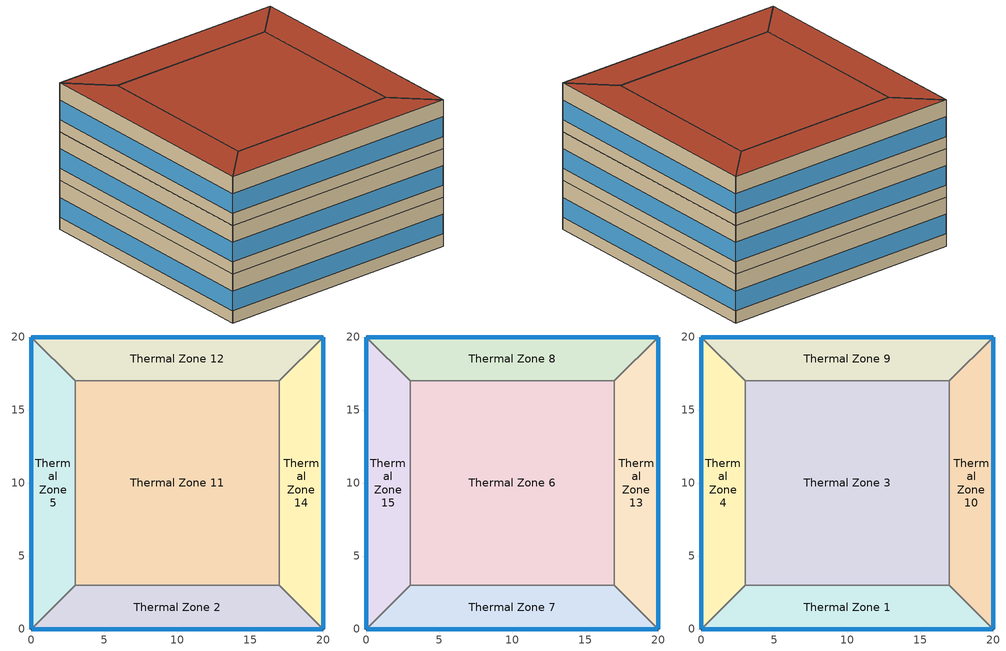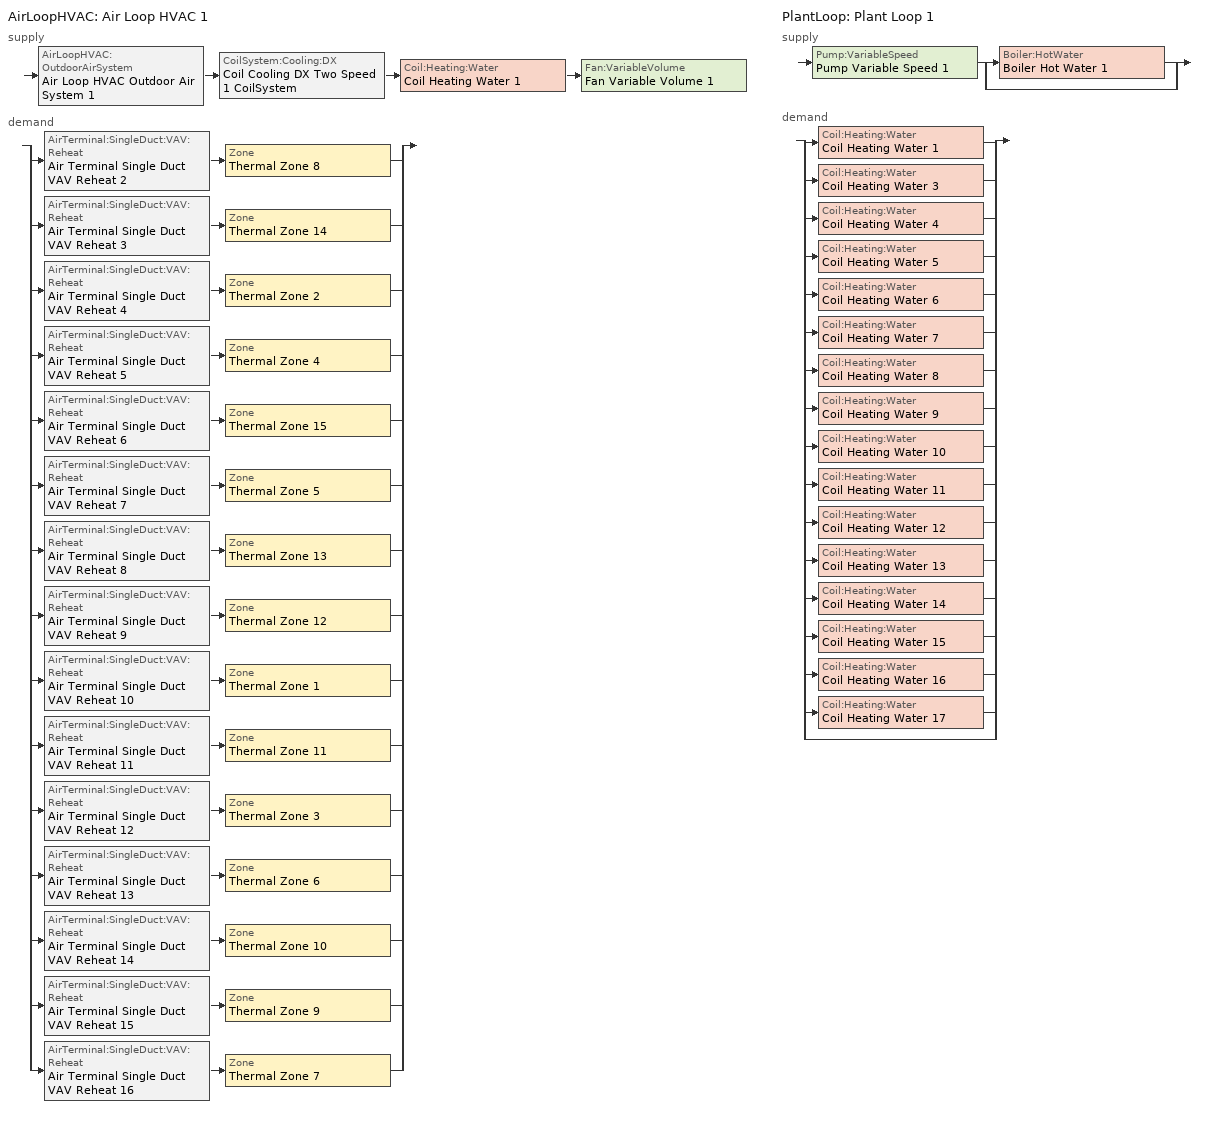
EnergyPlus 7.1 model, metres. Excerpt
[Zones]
Thermal Zone 14
 floor ground (000_ExtSlabCarpet_4in_ClimateZone 1-8): 20,20 20,0 17,3 17,17 z0
 wall outside (ASHRAE_189.1-2009_ExtWall_SteelFrame_ClimateZone 4-8): 20,0 20,20 z0:4
 wall to Thermal Zone 2 (000_Interior Wall): 17,3 20,0 z0:4
 wall to Thermal Zone 12 (000_Interior Wall): 20,20 17,17 z0:4
 wall to Thermal Zone 11 (000_Interior Wall): 17,17 17,3 z0:4
 window (ASHRAE_189.1-2009_ExtWindow_ClimateZone 4-5): 20,0.03 20,19.97 z1:2.6
Thermal Zone 5
 floor ground (000_ExtSlabCarpet_4in_ClimateZone 1-8): 0,0 0,20 3,17 3,3 z0
 wall outside (ASHRAE_189.1-2009_ExtWall_SteelFrame_ClimateZone 4-8): 0,20 0,0 z0:4
 wall to Thermal Zone 11 (000_Interior Wall): 3,3 3,17 z0:4
 wall to Thermal Zone 2 (000_Interior Wall): 0,0 3,3 z0:4
 wall to Thermal Zone 12 (000_Interior Wall): 3,17 0,20 z0:4
 window (ASHRAE_189.1-2009_ExtWindow_ClimateZone 4-5): 0,19.97 0,0.03 z1:2.6
Thermal Zone 12
 floor ground (000_ExtSlabCarpet_4in_ClimateZone 1-8): 0,20 20,20 17,17 3,17 z0
 wall outside (ASHRAE_189.1-2009_ExtWall_SteelFrame_ClimateZone 4-8): 20,20 0,20 z0:4
 wall to Thermal Zone 11 (000_Interior Wall): 3,17 17,17 z0:4
 window (ASHRAE_189.1-2009_ExtWindow_ClimateZone 4-5): 19.97,20 0.03,20 z1:2.6
Thermal Zone 11
 floor ground (000_ExtSlabCarpet_4in_ClimateZone 1-8): 3,3 3,17 17,17 17,3 z0
 wall to Thermal Zone 2 (000_Interior Wall): 3,3 17,3 z0:4
Thermal Zone 2
 floor ground (000_ExtSlabCarpet_4in_ClimateZone 1-8): 20,0 0,0 3,3 17,3 z0
 wall outside (ASHRAE_189.1-2009_ExtWall_SteelFrame_ClimateZone 4-8): 0,0 20,0 z0:4
 window (ASHRAE_189.1-2009_ExtWindow_ClimateZone 4-5): 0.03,0 19.97,0 z1:2.6
Thermal Zone 13
 floor to Thermal Zone 14 (000_Interior Floor): 20,20 20,0 17,3 17,17 z4
 wall outside (ASHRAE_189.1-2009_ExtWall_SteelFrame_ClimateZone 4-8): 20,0 20,20 z4:8
 wall to Thermal Zone 6 (000_Interior Wall): 17,17 17,3 z4:8
 wall to Thermal Zone 7 (000_Interior Wall): 17,3 20,0 z4:8
 wall to Thermal Zone 8 (000_Interior Wall): 20,20 17,17 z4:8
 window (ASHRAE_189.1-2009_ExtWindow_ClimateZone 4-5): 20,0.03 20,19.97 z5:6.6
Thermal Zone 8
 floor to Thermal Zone 12 (000_Interior Floor): 0,20 20,20 17,17 3,17 z4
 wall outside (ASHRAE_189.1-2009_ExtWall_SteelFrame_ClimateZone 4-8): 20,20 0,20 z4:8
 wall to Thermal Zone 6 (000_Interior Wall): 3,17 17,17 z4:8
 wall to Thermal Zone 15 (000_Interior Wall): 0,20 3,17 z4:8
 window (ASHRAE_189.1-2009_ExtWindow_ClimateZone 4-5): 19.97,20 0.03,20 z5:6.6
Thermal Zone 7
 floor to Thermal Zone 2 (000_Interior Floor): 20,0 0,0 3,3 17,3 z4
 wall outside (ASHRAE_189.1-2009_ExtWall_SteelFrame_ClimateZone 4-8): 0,0 20,0 z4:8
 wall to Thermal Zone 6 (000_Interior Wall): 17,3 3,3 z4:8
 wall to Thermal Zone 15 (000_Interior Wall): 3,3 0,0 z4:8
 window (ASHRAE_189.1-2009_ExtWindow_ClimateZone 4-5): 0.03,0 19.97,0 z5:6.6
Thermal Zone 6
 floor to Thermal Zone 11 (000_Interior Floor): 3,3 3,17 17,17 17,3 z4
 wall to Thermal Zone 15 (000_Interior Wall): 3,17 3,3 z4:8
Thermal Zone 15
 floor to Thermal Zone 5 (000_Interior Floor): 0,0 0,20 3,17 3,3 z4
 wall outside (ASHRAE_189.1-2009_ExtWall_SteelFrame_ClimateZone 4-8): 0,20 0,0 z4:8
 window (ASHRAE_189.1-2009_ExtWindow_ClimateZone 4-5): 0,19.97 0,0.03 z5:6.6
Thermal Zone 4
 floor to Thermal Zone 15 (000_Interior Floor): 0,0 0,20 3,17 3,3 z8
 wall outside (ASHRAE_189.1-2009_ExtWall_SteelFrame_ClimateZone 4-8): 0,20 0,0 z8:12
 wall to Thermal Zone 1 (000_Interior Wall): 0,0 3,3 z8:12
 wall to Thermal Zone 9 (000_Interior Wall): 3,17 0,20 z8:12
 wall to Thermal Zone 3 (000_Interior Wall): 3,3 3,17 z8:12
 window (ASHRAE_189.1-2009_ExtWindow_ClimateZone 4-5): 0,19.97 0,0.03 z9:10.6
 roof outside (ASHRAE_189.1-2009_ExtRoof_IEAD_ClimateZone 2-5): 3,3 3,17 0,20 0,0 z12
Thermal Zone 1
 floor to Thermal Zone 7 (000_Interior Floor): 20,0 0,0 3,3 17,3 z8
 wall outside (ASHRAE_189.1-2009_ExtWall_SteelFrame_ClimateZone 4-8): 0,0 20,0 z8:12
 wall to Thermal Zone 10 (000_Interior Wall): 20,0 17,3 z8:12
 wall to Thermal Zone 3 (000_Interior Wall): 17,3 3,3 z8:12
 window (ASHRAE_189.1-2009_ExtWindow_ClimateZone 4-5): 0.03,0 19.97,0 z9:10.6
 roof outside (ASHRAE_189.1-2009_ExtRoof_IEAD_ClimateZone 2-5): 17,3 3,3 0,0 20,0 z12
Thermal Zone 9
 floor to Thermal Zone 8 (000_Interior Floor): 0,20 20,20 17,17 3,17 z8
 wall outside (ASHRAE_189.1-2009_ExtWall_SteelFrame_ClimateZone 4-8): 20,20 0,20 z8:12
 wall to Thermal Zone 3 (000_Interior Wall): 3,17 17,17 z8:12
 wall to Thermal Zone 10 (000_Interior Wall): 17,17 20,20 z8:12
 window (ASHRAE_189.1-2009_ExtWindow_ClimateZone 4-5): 19.97,20 0.03,20 z9:10.6
 roof outside (ASHRAE_189.1-2009_ExtRoof_IEAD_ClimateZone 2-5): 3,17 17,17 20,20 0,20 z12
Thermal Zone 10
 floor to Thermal Zone 13 (000_Interior Floor): 20,20 20,0 17,3 17,17 z8
 wall outside (ASHRAE_189.1-2009_ExtWall_SteelFrame_ClimateZone 4-8): 20,0 20,20 z8:12
 wall to Thermal Zone 3 (000_Interior Wall): 17,17 17,3 z8:12
 window (ASHRAE_189.1-2009_ExtWindow_ClimateZone 4-5): 20,0.03 20,19.97 z9:10.6
 roof outside (ASHRAE_189.1-2009_ExtRoof_IEAD_ClimateZone 2-5): 17,17 17,3 20,0 20,20 z12
Thermal Zone 3
 floor to Thermal Zone 6 (000_Interior Floor): 3,3 3,17 17,17 17,3 z8
 roof outside (ASHRAE_189.1-2009_ExtRoof_IEAD_ClimateZone 2-5): 17,3 17,17 3,17 3,3 z12
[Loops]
AirLoopHVAC 'Air Loop HVAC 1'
 supply: AirLoopHVAC:OutdoorAirSystem 'Air Loop HVAC Outdoor Air System 1' > CoilSystem:Cooling:DX 'Coil Cooling DX Two Speed 1 CoilSystem' > Coil:Heating:Water 'Coil Heating Water 1' > Fan:VariableVolume 'Fan Variable Volume 1'
 demand: split
  | AirTerminal:SingleDuct:VAV:Reheat 'Air Terminal Single Duct VAV Reheat 2' > Zone 'Thermal Zone 8'
  | AirTerminal:SingleDuct:VAV:Reheat 'Air Terminal Single Duct VAV Reheat 3' > Zone 'Thermal Zone 14'
  | AirTerminal:SingleDuct:VAV:Reheat 'Air Terminal Single Duct VAV Reheat 4' > Zone 'Thermal Zone 2'
  | AirTerminal:SingleDuct:VAV:Reheat 'Air Terminal Single Duct VAV Reheat 5' > Zone 'Thermal Zone 4'
  | AirTerminal:SingleDuct:VAV:Reheat 'Air Terminal Single Duct VAV Reheat 6' > Zone 'Thermal Zone 15'
  | AirTerminal:SingleDuct:VAV:Reheat 'Air Terminal Single Duct VAV Reheat 7' > Zone 'Thermal Zone 5'
  | AirTerminal:SingleDuct:VAV:Reheat 'Air Terminal Single Duct VAV Reheat 8' > Zone 'Thermal Zone 13'
  | AirTerminal:SingleDuct:VAV:Reheat 'Air Terminal Single Duct VAV Reheat 9' > Zone 'Thermal Zone 12'
  | AirTerminal:SingleDuct:VAV:Reheat 'Air Terminal Single Duct VAV Reheat 10' > Zone 'Thermal Zone 1'
  | AirTerminal:SingleDuct:VAV:Reheat 'Air Terminal Single Duct VAV Reheat 11' > Zone 'Thermal Zone 11'
  | AirTerminal:SingleDuct:VAV:Reheat 'Air Terminal Single Duct VAV Reheat 12' > Zone 'Thermal Zone 3'
  | AirTerminal:SingleDuct:VAV:Reheat 'Air Terminal Single Duct VAV Reheat 13' > Zone 'Thermal Zone 6'
  | AirTerminal:SingleDuct:VAV:Reheat 'Air Terminal Single Duct VAV Reheat 14' > Zone 'Thermal Zone 10'
  | AirTerminal:SingleDuct:VAV:Reheat 'Air Terminal Single Duct VAV Reheat 15' > Zone 'Thermal Zone 9'
  | AirTerminal:SingleDuct:VAV:Reheat 'Air Terminal Single Duct VAV Reheat 16' > Zone 'Thermal Zone 7'
PlantLoop 'Plant Loop 1'
 supply: Pump:VariableSpeed 'Pump Variable Speed 1' > split
  | Boiler:HotWater 'Boiler Hot Water 1'
  | bypass
 demand: split
  | Coil:Heating:Water 'Coil Heating Water 1'
  | Coil:Heating:Water 'Coil Heating Water 3'
  | Coil:Heating:Water 'Coil Heating Water 4'
  | Coil:Heating:Water 'Coil Heating Water 5'
  | Coil:Heating:Water 'Coil Heating Water 6'
  | Coil:Heating:Water 'Coil Heating Water 7'
  | Coil:Heating:Water 'Coil Heating Water 8'
  | Coil:Heating:Water 'Coil Heating Water 9'
  | Coil:Heating:Water 'Coil Heating Water 10'
  | Coil:Heating:Water 'Coil Heating Water 11'
  | Coil:Heating:Water 'Coil Heating Water 12'
  | Coil:Heating:Water 'Coil Heating Water 13'
  | Coil:Heating:Water 'Coil Heating Water 14'
  | Coil:Heating:Water 'Coil Heating Water 15'
  | Coil:Heating:Water 'Coil Heating Water 16'
  | Coil:Heating:Water 'Coil Heating Water 17'
  | bypass
[Site:Location]
Chicago Ohare Intl Ap_IL_USA Design_Conditions: 41.98, -87.92, -6, 201
[SizingPeriod:DesignDay]
Chicago Ohare Intl Ap Ann Clg 1% Condns DP=>MDB: 7, 21, SummerDesignDay, 27.7, 10.5, DefaultMultipliers, , Dewpoint, 22.9, , , , , 98934, 5.2, 230, No, No, No, ASHRAETau, , , 0.455, 2.05
Chicago Ohare Intl Ap Ann Hum_n 99.6% Condns DP=>MCDB: 1, 21, WinterDesignDay, -19.2, 0, DefaultMultipliers, , Dewpoint, -25.7, , , , , 98934, 4.9, 270, No, No, No, ASHRAEClearSky, , , , , 0
Chicago Ohare Intl Ap Ann Clg 1% Condns Enth=>MDB: 7, 21, SummerDesignDay, 29.6, 10.5, DefaultMultipliers, , Enthalpy, , , , 75100, , 98934, 5.2, 230, No, No, No, ASHRAETau, , , 0.455, 2.05
Chicago Ohare Intl Ap Ann Htg Wind 99% Condns WS=>MCDB: 1, 21, WinterDesignDay, -3.2, 0, DefaultMultipliers, , Wetbulb, -3.2, , , , , 98934, 11.4, 270, No, No, No, ASHRAEClearSky, , , , , 0
Chicago Ohare Intl Ap Ann Clg 2% Condns DP=>MDB: 7, 21, SummerDesignDay, 26.5, 10.5, DefaultMultipliers, , Dewpoint, 21.9, , , , , 98934, 5.2, 230, No, No, No, ASHRAETau, , , 0.455, 2.05
Chicago Ohare Intl Ap Ann Clg 2% Condns DB=>MWB: 7, 21, SummerDesignDay, 30.1, 10.5, DefaultMultipliers, , Wetbulb, 22.1, , , , , 98934, 5.2, 230, No, No, No, ASHRAETau, , , 0.455, 2.05
Chicago Ohare Intl Ap Ann Clg .4% Condns WB=>MDB: 7, 21, SummerDesignDay, 31.2, 10.5, DefaultMultipliers, , Wetbulb, 25.5, , , , , 98934, 5.2, 230, No, No, No, ASHRAETau, , , 0.455, 2.05
Chicago Ohare Intl Ap Ann Htg 99.6% Condns DB: 1, 21, WinterDesignDay, -20, 0, DefaultMultipliers, , Wetbulb, -20, , , , , 98934, 4.9, 270, No, No, No, ASHRAEClearSky, , , , , 0
Chicago Ohare Intl Ap Ann Clg 1% Condns DB=>MWB: 7, 21, SummerDesignDay, 31.6, 10.5, DefaultMultipliers, , Wetbulb, 23, , , , , 98934, 5.2, 230, No, No, No, ASHRAETau, , , 0.455, 2.05
Chicago Ohare Intl Ap Ann Clg 2% Condns Enth=>MDB: 7, 21, SummerDesignDay, 28.2, 10.5, DefaultMultipliers, , Enthalpy, , , , 70900, , 98934, 5.2, 230, No, No, No, ASHRAETau, , , 0.455, 2.05
Chicago Ohare Intl Ap Ann Htg Wind 99.6% Condns WS=>MCDB: 1, 21, WinterDesignDay, -3.5, 0, DefaultMultipliers, , Wetbulb, -3.5, , , , , 98934, 12.4, 270, No, No, No, ASHRAEClearSky, , , , , 0
Chicago Ohare Intl Ap Ann Clg .4% Condns DP=>MDB: 7, 21, SummerDesignDay, 28.9, 10.5, DefaultMultipliers, , Dewpoint, 23.8, , , , , 98934, 5.2, 230, No, No, No, ASHRAETau, , , 0.455, 2.05
Chicago Ohare Intl Ap Ann Hum_n 99% Condns DP=>MCDB: 1, 21, WinterDesignDay, -15.7, 0, DefaultMultipliers, , Dewpoint, -22.1, , , , , 98934, 4.9, 270, No, No, No, ASHRAEClearSky, , , , , 0
Chicago Ohare Intl Ap Ann Clg .4% Condns DB=>MWB: 7, 21, SummerDesignDay, 33.3, 10.5, DefaultMultipliers, , Wetbulb, 23.7, , , , , 98934, 5.2, 230, No, No, No, ASHRAETau, , , 0.455, 2.05
Chicago Ohare Intl Ap Ann Clg 1% Condns WB=>MDB: 7, 21, SummerDesignDay, 29.6, 10.5, DefaultMultipliers, , Wetbulb, 24.5, , , , , 98934, 5.2, 230, No, No, No, ASHRAETau, , , 0.455, 2.05
Chicago Ohare Intl Ap Ann Htg 99% Condns DB: 1, 21, WinterDesignDay, -16.6, 0, DefaultMultipliers, , Wetbulb, -16.6, , , , , 98934, 4.9, 270, No, No, No, ASHRAEClearSky, , , , , 0
Chicago Ohare Intl Ap Ann Clg 2% Condns WB=>MDB: 7, 21, SummerDesignDay, 28.1, 10.5, DefaultMultipliers, , Wetbulb, 23.5, , , , , 98934, 5.2, 230, No, No, No, ASHRAETau, , , 0.455, 2.05
Chicago Ohare Intl Ap Ann Clg .4% Condns Enth=>MDB: 7, 21, SummerDesignDay, 31.4, 10.5, DefaultMultipliers, , Enthalpy, , , , 79200, , 98934, 5.2, 230, No, No, No, ASHRAETau, , , 0.455, 2.05
[Building]
Building 1
[Material]
Wall Insulation [39]: MediumRough, 0.1184, 0.045, 265, 836.8, 0.9, 0.7, 0.7
Roof Membrane: VeryRough, 0.0095, 0.16, 1121.29, 1460, 0.9, 0.7, 0.7
000_F16 Acoustic tile: MediumSmooth, 0.0191, 0.06, 368, 590, 0.9, 0.7, 0.7
Metal Decking: MediumSmooth, 0.0015, 45.006, 7680, 418.4, 0.9, 0.7, 0.3
000_M11 100mm lightweight concrete: MediumRough, 0.1016, 0.53, 1280, 840, 0.9, 0.7, 0.7
MAT-CC05 4 HW CONCRETE: Rough, 0.1016, 1.311, 2240, 836.8, 0.9, 0.7, 0.7
1/2IN Gypsum: Smooth, 0.0127, 0.16, 784.9, 830, 0.9, 0.92, 0.92
Roof Insulation [21]: MediumRough, 0.2105, 0.049, 265, 836.8, 0.9, 0.7, 0.7
000_G01a 19mm gypsum board: MediumSmooth, 0.019, 0.16, 800, 1090, 0.9, 0.7, 0.7
[Material:AirGap]
000_F04 Wall air space resistance: 0.15
000_F05 Ceiling air space resistance: 0.18
[Material:NoMass]
MAT-SHEATH: Rough, 0.3626, 0.9, 0.7, 0.7
CP02 CARPET PAD: VeryRough, 0.2165, 0.9, 0.7, 0.8
[WindowMaterial:Glazing]
Theoretical Glass [207]: SpectralAverage, , 0.003, 0.3311, 0.6189, 0.6189, 0.44, 0.51, 0.51, 0, 0.9, 0.9, 0.0133, 1, No
[Construction]
ASHRAE_189.1-2009_ExtRoof_IEAD_ClimateZone 2-5: Roof Membrane, Roof Insulation [21], Metal Decking
ASHRAE_189.1-2009_ExtWindow_ClimateZone 4-5: Theoretical Glass [207]
000_Interior Wall: 000_G01a 19mm gypsum board, 000_F04 Wall air space resistance, 000_G01a 19mm gypsum board
000_ExtSlabCarpet_4in_ClimateZone 1-8: MAT-CC05 4 HW CONCRETE, CP02 CARPET PAD
ASHRAE_189.1-2009_ExtWall_SteelFrame_ClimateZone 4-8: MAT-SHEATH, Wall Insulation [39], 1/2IN Gypsum
000_Interior Floor: 000_F16 Acoustic tile, 000_F05 Ceiling air space resistance, 000_M11 100mm lightweight concrete
[AirLoopHVAC]
Air Loop HVAC 1: Air Loop HVAC 1 Controllers, AvailabilityManagerAssignmentList {3510d52a-2e19-47d8-ae5a-35bb73cffcd1}, AutoSize, BranchList {79e5da1f-6ad0-4093-b4ac-e9188141f7e6}, , Node 16, Node 19, Node 18, Node 17
[Sizing:System]
Air Loop HVAC 1: Sensible, Autosize, 0.3, 7, 0.008, 12.8, 0.008, 12.8, 16.7, NonCoincident, Yes, Yes, 0.0085, 0.008, DesignDay, 0, DesignDay, 0, ZoneSum
[Controller:WaterCoil]
Controller Water Coil 1: Temperature, Normal, Flow, Node 25, Node 31, Autosize, Autosize, 1e-07
[AvailabilityManager:Scheduled]
AvailabilityManager:Scheduled {fc430948-d740-4dba-a0e5-1ee0f8162662}: Schedule:Compact {a55b9707-4032-4289-bbd7-22971f423277}
AvailabilityManager:Scheduled {da45e925-27d1-4c27-b3d6-1de20fb3db73}: Schedule:Compact {cea4a9f5-ade3-4235-ac44-1ec34e2ed42c}
[AirLoopHVAC:OutdoorAirSystem]
Air Loop HVAC Outdoor Air System 1: AirLoopHVAC:ControllerList {6587adc1-0dc6-4f8f-beef-c0dbc5453dea}, AirLoopHVAC:OutdoorAirSystem:EquipmentList {297f68b9-b720-4c67-8515-2fec72ab73ce}, AvailabilityManagerAssignmentList {06f70933-763a-464c-ba99-0285696c732f}
[Controller:OutdoorAir]
Controller Outdoor Air 1: Node 22, Node 16, Node 23, Node 21, Autosize, Autosize, FixedDryBulb, ModulateFlow, 30, 64000, , , -100, NoLockout, FixedMinimum, , , , , , No, , , Yes, BypassWhenOAFlowGreaterThanMinimum
[OutdoorAir:Mixer]
OutdoorAir:Mixer {430316c7-7181-4b8c-8281-16fe1988f110}: Node 23, Node 21, Node 22, Node 16
[SetpointManager:MixedAir]
Setpoint Manager Mixed Air 3: Temperature, Node 17, Node 25, Node 17, Node 23
Setpoint Manager Mixed Air 2: Temperature, Node 17, Node 25, Node 17, Node 24
Setpoint Manager Mixed Air 1: Temperature, Node 17, Node 25, Node 17, Node 25
[CoilSystem:Cooling:DX]
Coil Cooling DX Two Speed 1 CoilSystem: Always_On, Node 23, Node 24, Node 24, Coil:Cooling:DX:TwoSpeed, Coil Cooling DX Two Speed 1
[Coil:Cooling:DX:TwoSpeed]
Coil Cooling DX Two Speed 1: Always_On, Autosize, Autosize, 5.5, Autosize, Node 23, Node 24, Curve Biquadratic 1, Curve Quadratic 1, Curve Biquadratic 2, Curve Quadratic 2, Curve Quadratic 3, Autosize, 0.69, 6.6, Autosize, Curve Biquadratic 3, Curve Biquadratic 4, , AirCooled, 0, , , 0, , , , , 10, 2
[Coil:Heating:Water]
Coil Heating Water 1: Always_On, Autosize, Autosize, Node 31, Node 37, Node 24, Node 25, UFactorTimesAreaAndDesignWaterFlowRate, Autosize, 82.2, 16.6, 71.1, 32.2, 0.5
Coil Heating Water 3: Always_On, Autosize, Autosize, Node 40, Node 41, Air Terminal Single Duct VAV Reheat 2 Damper Outlet, Node 20, UFactorTimesAreaAndDesignWaterFlowRate, Autosize, 82.2, 16.6, 71.1, 32.2, 0.5
Coil Heating Water 4: Always_On, Autosize, Autosize, Node 45, Node 46, Air Terminal Single Duct VAV Reheat 3 Damper Outlet, Node 42, UFactorTimesAreaAndDesignWaterFlowRate, Autosize, 82.2, 16.6, 71.1, 32.2, 0.5
Coil Heating Water 5: Always_On, Autosize, Autosize, Node 50, Node 51, Air Terminal Single Duct VAV Reheat 4 Damper Outlet, Node 47, UFactorTimesAreaAndDesignWaterFlowRate, Autosize, 82.2, 16.6, 71.1, 32.2, 0.5
Coil Heating Water 6: Always_On, Autosize, Autosize, Node 55, Node 56, Air Terminal Single Duct VAV Reheat 5 Damper Outlet, Node 52, UFactorTimesAreaAndDesignWaterFlowRate, Autosize, 82.2, 16.6, 71.1, 32.2, 0.5
Coil Heating Water 7: Always_On, Autosize, Autosize, Node 60, Node 61, Air Terminal Single Duct VAV Reheat 6 Damper Outlet, Node 57, UFactorTimesAreaAndDesignWaterFlowRate, Autosize, 82.2, 16.6, 71.1, 32.2, 0.5
Coil Heating Water 8: Always_On, Autosize, Autosize, Node 65, Node 66, Air Terminal Single Duct VAV Reheat 7 Damper Outlet, Node 62, UFactorTimesAreaAndDesignWaterFlowRate, Autosize, 82.2, 16.6, 71.1, 32.2, 0.5
Coil Heating Water 9: Always_On, Autosize, Autosize, Node 70, Node 71, Air Terminal Single Duct VAV Reheat 8 Damper Outlet, Node 67, UFactorTimesAreaAndDesignWaterFlowRate, Autosize, 82.2, 16.6, 71.1, 32.2, 0.5
Coil Heating Water 10: Always_On, Autosize, Autosize, Node 75, Node 76, Air Terminal Single Duct VAV Reheat 9 Damper Outlet, Node 72, UFactorTimesAreaAndDesignWaterFlowRate, Autosize, 82.2, 16.6, 71.1, 32.2, 0.5
Coil Heating Water 11: Always_On, Autosize, Autosize, Node 80, Node 81, Air Terminal Single Duct VAV Reheat 10 Damper Outlet, Node 77, UFactorTimesAreaAndDesignWaterFlowRate, Autosize, 82.2, 16.6, 71.1, 32.2, 0.5
Coil Heating Water 12: Always_On, Autosize, Autosize, Node 85, Node 86, Air Terminal Single Duct VAV Reheat 11 Damper Outlet, Node 82, UFactorTimesAreaAndDesignWaterFlowRate, Autosize, 82.2, 16.6, 71.1, 32.2, 0.5
Coil Heating Water 13: Always_On, Autosize, Autosize, Node 90, Node 91, Air Terminal Single Duct VAV Reheat 12 Damper Outlet, Node 87, UFactorTimesAreaAndDesignWaterFlowRate, Autosize, 82.2, 16.6, 71.1, 32.2, 0.5
Coil Heating Water 14: Always_On, Autosize, Autosize, Node 95, Node 96, Air Terminal Single Duct VAV Reheat 13 Damper Outlet, Node 92, UFactorTimesAreaAndDesignWaterFlowRate, Autosize, 82.2, 16.6, 71.1, 32.2, 0.5
Coil Heating Water 15: Always_On, Autosize, Autosize, Node 100, Node 101, Air Terminal Single Duct VAV Reheat 14 Damper Outlet, Node 97, UFactorTimesAreaAndDesignWaterFlowRate, Autosize, 82.2, 16.6, 71.1, 32.2, 0.5
Coil Heating Water 16: Always_On, Autosize, Autosize, Node 105, Node 106, Air Terminal Single Duct VAV Reheat 15 Damper Outlet, Node 102, UFactorTimesAreaAndDesignWaterFlowRate, Autosize, 82.2, 16.6, 71.1, 32.2, 0.5
Coil Heating Water 17: Always_On, Autosize, Autosize, Node 110, Node 111, Air Terminal Single Duct VAV Reheat 16 Damper Outlet, Node 107, UFactorTimesAreaAndDesignWaterFlowRate, Autosize, 82.2, 16.6, 71.1, 32.2, 0.5
[Fan:VariableVolume]
Fan Variable Volume 1: Always_On, 0.5, 500, AutoSize, FixedFlowRate, 0, 0, 0.93, 1, 0.0407599, 0.088045, -0.0729261, 0.94374, 0, Node 25, Node 17
[SetpointManager:Scheduled]
Setpoint Manager Scheduled 1: Temperature, Deck_Temperature, Node 17
Setpoint Manager Scheduled 2: Temperature, Hot_Water_Temperature, Node 27
[AirTerminal:SingleDuct:VAV:Reheat]
Air Terminal Single Duct VAV Reheat 2: Always_On, Air Terminal Single Duct VAV Reheat 2 Damper Outlet, Node 39, Autosize, Constant, 0.3, 0.3, , Coil:Heating:Water, Coil Heating Water 3, Autosize, 0, Node 20, 0.001, Normal, Autocalculate, Autocalculate, 35
Air Terminal Single Duct VAV Reheat 3: Always_On, Air Terminal Single Duct VAV Reheat 3 Damper Outlet, Node 44, Autosize, Constant, 0.3, 0.3, , Coil:Heating:Water, Coil Heating Water 4, Autosize, 0, Node 42, 0.001, Normal, Autocalculate, Autocalculate, 35
Air Terminal Single Duct VAV Reheat 4: Always_On, Air Terminal Single Duct VAV Reheat 4 Damper Outlet, Node 49, Autosize, Constant, 0.3, 0.3, , Coil:Heating:Water, Coil Heating Water 5, Autosize, 0, Node 47, 0.001, Normal, Autocalculate, Autocalculate, 35
Air Terminal Single Duct VAV Reheat 5: Always_On, Air Terminal Single Duct VAV Reheat 5 Damper Outlet, Node 54, Autosize, Constant, 0.3, 0.3, , Coil:Heating:Water, Coil Heating Water 6, Autosize, 0, Node 52, 0.001, Normal, Autocalculate, Autocalculate, 35
Air Terminal Single Duct VAV Reheat 6: Always_On, Air Terminal Single Duct VAV Reheat 6 Damper Outlet, Node 59, Autosize, Constant, 0.3, 0.3, , Coil:Heating:Water, Coil Heating Water 7, Autosize, 0, Node 57, 0.001, Normal, Autocalculate, Autocalculate, 35
Air Terminal Single Duct VAV Reheat 7: Always_On, Air Terminal Single Duct VAV Reheat 7 Damper Outlet, Node 64, Autosize, Constant, 0.3, 0.3, , Coil:Heating:Water, Coil Heating Water 8, Autosize, 0, Node 62, 0.001, Normal, Autocalculate, Autocalculate, 35
Air Terminal Single Duct VAV Reheat 8: Always_On, Air Terminal Single Duct VAV Reheat 8 Damper Outlet, Node 69, Autosize, Constant, 0.3, 0.3, , Coil:Heating:Water, Coil Heating Water 9, Autosize, 0, Node 67, 0.001, Normal, Autocalculate, Autocalculate, 35
Air Terminal Single Duct VAV Reheat 9: Always_On, Air Terminal Single Duct VAV Reheat 9 Damper Outlet, Node 74, Autosize, Constant, 0.3, 0.3, , Coil:Heating:Water, Coil Heating Water 10, Autosize, 0, Node 72, 0.001, Normal, Autocalculate, Autocalculate, 35
Air Terminal Single Duct VAV Reheat 10: Always_On, Air Terminal Single Duct VAV Reheat 10 Damper Outlet, Node 79, Autosize, Constant, 0.3, 0.3, , Coil:Heating:Water, Coil Heating Water 11, Autosize, 0, Node 77, 0.001, Normal, Autocalculate, Autocalculate, 35
Air Terminal Single Duct VAV Reheat 11: Always_On, Air Terminal Single Duct VAV Reheat 11 Damper Outlet, Node 84, Autosize, Constant, 0.3, 0.3, , Coil:Heating:Water, Coil Heating Water 12, Autosize, 0, Node 82, 0.001, Normal, Autocalculate, Autocalculate, 35
Air Terminal Single Duct VAV Reheat 12: Always_On, Air Terminal Single Duct VAV Reheat 12 Damper Outlet, Node 89, Autosize, Constant, 0.3, 0.3, , Coil:Heating:Water, Coil Heating Water 13, Autosize, 0, Node 87, 0.001, Normal, Autocalculate, Autocalculate, 35
Air Terminal Single Duct VAV Reheat 13: Always_On, Air Terminal Single Duct VAV Reheat 13 Damper Outlet, Node 94, Autosize, Constant, 0.3, 0.3, , Coil:Heating:Water, Coil Heating Water 14, Autosize, 0, Node 92, 0.001, Normal, Autocalculate, Autocalculate, 35
Air Terminal Single Duct VAV Reheat 14: Always_On, Air Terminal Single Duct VAV Reheat 14 Damper Outlet, Node 99, Autosize, Constant, 0.3, 0.3, , Coil:Heating:Water, Coil Heating Water 15, Autosize, 0, Node 97, 0.001, Normal, Autocalculate, Autocalculate, 35
Air Terminal Single Duct VAV Reheat 15: Always_On, Air Terminal Single Duct VAV Reheat 15 Damper Outlet, Node 104, Autosize, Constant, 0.3, 0.3, , Coil:Heating:Water, Coil Heating Water 16, Autosize, 0, Node 102, 0.001, Normal, Autocalculate, Autocalculate, 35
Air Terminal Single Duct VAV Reheat 16: Always_On, Air Terminal Single Duct VAV Reheat 16 Damper Outlet, Node 109, Autosize, Constant, 0.3, 0.3, , Coil:Heating:Water, Coil Heating Water 17, Autosize, 0, Node 107, 0.001, Normal, Autocalculate, Autocalculate, 35
[PlantLoop]
Plant Loop 1: Water, , Plant Loop 1 Operation Scheme List, Node 27, 100, 0, Autosize, 0, Autocalculate, Node 26, Node 27, Plant Loop 1 Supply Branches, Plant Loop 1 Supply Connector List, Node 29, Node 30, Plant Loop 1 Demand Branches, Plant Loop 1 Demand Connector List, Optimal
[PlantEquipmentOperationSchemes]
Plant Loop 1 Operation Scheme List: PlantEquipmentOperation:HeatingLoad, Plant Loop 1 Heating Operation Scheme, Plant Loop 1 On Schedule
[PlantEquipmentOperation:HeatingLoad]
Plant Loop 1 Heating Operation Scheme: 0, 1000000000, Plant Loop 1 Heating Equipment List
[PlantEquipmentList]
Plant Loop 1 Heating Equipment List: Boiler:HotWater, Boiler Hot Water 1
[Sizing:Plant]
Plant Loop 1: Heating, 82, 11
[Pump:VariableSpeed]
Pump Variable Speed 1: Node 26, Node 32, Autosize, 179352, Autosize, 0.9, 0, 0, 1, 0, 0, 0, Intermittent
[Boiler:HotWater]
Boiler Hot Water 1: NaturalGas, Autosize, 0.66, , , 82, Autosize, 0, 1, 1, Node 28, Node 33, 99, ConstantFlow, 0, 1
[Zone]
Thermal Zone 14: -0, 17, 3, 0
Thermal Zone 5; Thermal Zone 2: -0, 0, 0, 0
Thermal Zone 13: -0, 17, 3, 4
Thermal Zone 4; Thermal Zone 1: -0, 0, 0, 8
Thermal Zone 12: -0, 3, 17, 0
Thermal Zone 11: -0, 3, 3, 0
Thermal Zone 8: -0, 3, 17, 4
Thermal Zone 7; Thermal Zone 15: -0, 0, 0, 4
Thermal Zone 6: -0, 3, 3, 4
Thermal Zone 9: -0, 3, 17, 8
Thermal Zone 10: -0, 17, 3, 8
Thermal Zone 3: -0, 3, 3, 8
[ZoneControl:Thermostat]
Thermal Zone 14 Thermostat: Thermal Zone 14, Thermal Zone 14 Thermostat Schedule, ThermostatSetpoint:DualSetpoint, Thermostat Setpoint Dual Setpoint 1
Thermal Zone 5 Thermostat: Thermal Zone 5, Thermal Zone 5 Thermostat Schedule, ThermostatSetpoint:DualSetpoint, Thermostat Setpoint Dual Setpoint 1
Thermal Zone 13 Thermostat: Thermal Zone 13, Thermal Zone 13 Thermostat Schedule, ThermostatSetpoint:DualSetpoint, Thermostat Setpoint Dual Setpoint 1
Thermal Zone 4 Thermostat: Thermal Zone 4, Thermal Zone 4 Thermostat Schedule, ThermostatSetpoint:DualSetpoint, Thermostat Setpoint Dual Setpoint 1
Thermal Zone 12 Thermostat: Thermal Zone 12, Thermal Zone 12 Thermostat Schedule, ThermostatSetpoint:DualSetpoint, Thermostat Setpoint Dual Setpoint 1
Thermal Zone 11 Thermostat: Thermal Zone 11, Thermal Zone 11 Thermostat Schedule, ThermostatSetpoint:DualSetpoint, Thermostat Setpoint Dual Setpoint 1
Thermal Zone 8 Thermostat: Thermal Zone 8, Thermal Zone 8 Thermostat Schedule, ThermostatSetpoint:DualSetpoint, Thermostat Setpoint Dual Setpoint 1
Thermal Zone 7 Thermostat: Thermal Zone 7, Thermal Zone 7 Thermostat Schedule, ThermostatSetpoint:DualSetpoint, Thermostat Setpoint Dual Setpoint 1
Thermal Zone 2 Thermostat: Thermal Zone 2, Thermal Zone 2 Thermostat Schedule, ThermostatSetpoint:DualSetpoint, Thermostat Setpoint Dual Setpoint 1
Thermal Zone 1 Thermostat: Thermal Zone 1, Thermal Zone 1 Thermostat Schedule, ThermostatSetpoint:DualSetpoint, Thermostat Setpoint Dual Setpoint 1
Thermal Zone 6 Thermostat: Thermal Zone 6, Thermal Zone 6 Thermostat Schedule, ThermostatSetpoint:DualSetpoint, Thermostat Setpoint Dual Setpoint 1
Thermal Zone 9 Thermostat: Thermal Zone 9, Thermal Zone 9 Thermostat Schedule, ThermostatSetpoint:DualSetpoint, Thermostat Setpoint Dual Setpoint 1
Thermal Zone 10 Thermostat: Thermal Zone 10, Thermal Zone 10 Thermostat Schedule, ThermostatSetpoint:DualSetpoint, Thermostat Setpoint Dual Setpoint 1
Thermal Zone 15 Thermostat: Thermal Zone 15, Thermal Zone 15 Thermostat Schedule, ThermostatSetpoint:DualSetpoint, Thermostat Setpoint Dual Setpoint 1
Thermal Zone 3 Thermostat: Thermal Zone 3, Thermal Zone 3 Thermostat Schedule, ThermostatSetpoint:DualSetpoint, Thermostat Setpoint Dual Setpoint 1
[ThermostatSetpoint:DualSetpoint]
Thermostat Setpoint Dual Setpoint 1: Heating Sch, Cooling Sch
[Zone equipment]
Thermal Zone 14: Air Terminal Single Duct VAV Reheat 3
Thermal Zone 5: Air Terminal Single Duct VAV Reheat 7
Thermal Zone 13: Air Terminal Single Duct VAV Reheat 8
Thermal Zone 4: Air Terminal Single Duct VAV Reheat 5
Thermal Zone 12: Air Terminal Single Duct VAV Reheat 9
Thermal Zone 11: Air Terminal Single Duct VAV Reheat 11
Thermal Zone 8: Air Terminal Single Duct VAV Reheat 2
Thermal Zone 7: Air Terminal Single Duct VAV Reheat 16
Thermal Zone 2: Air Terminal Single Duct VAV Reheat 4
Thermal Zone 1: Air Terminal Single Duct VAV Reheat 10
Thermal Zone 6: Air Terminal Single Duct VAV Reheat 13
Thermal Zone 9: Air Terminal Single Duct VAV Reheat 15
Thermal Zone 10: Air Terminal Single Duct VAV Reheat 14
Thermal Zone 15: Air Terminal Single Duct VAV Reheat 6
Thermal Zone 3: Air Terminal Single Duct VAV Reheat 12
[Sizing:Zone]
Thermal Zone 14; Thermal Zone 5; Thermal Zone 13; Thermal Zone 4; Thermal Zone 12; Thermal Zone 11; Thermal Zone 8; Thermal Zone 7; Thermal Zone 2; Thermal Zone 1; Thermal Zone 6; Thermal Zone 9; Thermal Zone 10; Thermal Zone 15; Thermal Zone 3: 14, 40, 0.0085, 0.008, , , , DesignDay, , , , , DesignDay
[Schedule:Day:Interval]
Deck_Temperature_Winter_Design_Day; Deck_Temperature_Default; Deck_Temperature_Summer_Design_Day: Temperature, No, 24:00, 12.8
Hot_Water_Temperature_Default; Hot_Water_Temperature_Winter_Design_Day; Hot_Water_Temperature_Summer_Design_Day: Temperature 1, No, 24:00, 67
Always_On_Default; Always_On_Winter_Design_Day; Always_On_Summer_Design_Day: OnOff, No, 24:00, 1
Cooling Sch Default: Temperature 3, No, 24:00, 28
Heating Sch Default: Temperature 2, No, 24:00, 24
[Schedule:Week:Daily]
Schedule:Week:Daily {0ff4750a-ec4b-4ac8-a6ad-276c65a00cb8}: Always_On_Default, Always_On_Default, Always_On_Default, Always_On_Default, Always_On_Default, Always_On_Default, Always_On_Default, Always_On_Default, Always_On_Summer_Design_Day, Always_On_Winter_Design_Day, Always_On_Default, Always_On_Default
Schedule:Week:Daily {21f39b4e-f8e0-4e8f-89cb-98efebf2be32}: Hot_Water_Temperature_Default, Hot_Water_Temperature_Default, Hot_Water_Temperature_Default, Hot_Water_Temperature_Default, Hot_Water_Temperature_Default, Hot_Water_Temperature_Default, Hot_Water_Temperature_Default, Hot_Water_Temperature_Default, Hot_Water_Temperature_Summer_Design_Day, Hot_Water_Temperature_Winter_Design_Day, Hot_Water_Temperature_Default, Hot_Water_Temperature_Default
Schedule:Week:Daily {00e5db08-1fe3-4e0f-880e-4e71d0c5de91}: Deck_Temperature_Default, Deck_Temperature_Default, Deck_Temperature_Default, Deck_Temperature_Default, Deck_Temperature_Default, Deck_Temperature_Default, Deck_Temperature_Default, Deck_Temperature_Default, Deck_Temperature_Summer_Design_Day, Deck_Temperature_Winter_Design_Day, Deck_Temperature_Default, Deck_Temperature_Default
Schedule:Week:Daily {88d9cf49-9f30-4c92-8e86-b57ddd404923}: Cooling Sch Default, Cooling Sch Default, Cooling Sch Default, Cooling Sch Default, Cooling Sch Default, Cooling Sch Default, Cooling Sch Default, Cooling Sch Default, Cooling Sch Default, Cooling Sch Default, Cooling Sch Default, Cooling Sch Default
Schedule:Week:Daily {132eca9b-7226-4d97-8030-535bf750189c}: Heating Sch Default, Heating Sch Default, Heating Sch Default, Heating Sch Default, Heating Sch Default, Heating Sch Default, Heating Sch Default, Heating Sch Default, Heating Sch Default, Heating Sch Default, Heating Sch Default, Heating Sch Default
[Schedule:Year]
Always_On: OnOff, Schedule:Week:Daily {0ff4750a-ec4b-4ac8-a6ad-276c65a00cb8}, 1, 1, 12, 31
Hot_Water_Temperature: Temperature 1, Schedule:Week:Daily {21f39b4e-f8e0-4e8f-89cb-98efebf2be32}, 1, 1, 12, 31
Deck_Temperature: Temperature, Schedule:Week:Daily {00e5db08-1fe3-4e0f-880e-4e71d0c5de91}, 1, 1, 12, 31
Cooling Sch: Temperature 3, Schedule:Week:Daily {88d9cf49-9f30-4c92-8e86-b57ddd404923}, 1, 1, 12, 31
Heating Sch: Temperature 2, Schedule:Week:Daily {132eca9b-7226-4d97-8030-535bf750189c}, 1, 1, 12, 31
[Schedule:Compact]
Schedule:Compact {a55b9707-4032-4289-bbd7-22971f423277}; Schedule:Compact {cea4a9f5-ade3-4235-ac44-1ec34e2ed42c}; Plant Loop 1 On Schedule: Through: 12/31, For: AllDays, Until: 24:00, 1
Thermal Zone 14 Thermostat Schedule; Thermal Zone 5 Thermostat Schedule; Thermal Zone 13 Thermostat Schedule; Thermal Zone 4 Thermostat Schedule; Thermal Zone 12 Thermostat Schedule; Thermal Zone 11 Thermostat Schedule; Thermal Zone 8 Thermostat Schedule; Thermal Zone 7 Thermostat Schedule; Thermal Zone 2 Thermostat Schedule; Thermal Zone 1 Thermostat Schedule; Thermal Zone 6 Thermostat Schedule; Thermal Zone 9 Thermostat Schedule; Thermal Zone 10 Thermostat Schedule; Thermal Zone 15 Thermostat Schedule; Thermal Zone 3 Thermostat Schedule: Through: 12/31, For: AllDays, Until: 24:00, 4
[Curve:Biquadratic]
Curve Biquadratic 1: 0.42415, 0.04426, -0.00042, 0.00333, -8e-05, -0.00021, 17, 22, 13, 46
Curve Biquadratic 2: 1.23649, -0.02431, 0.00057, -0.01434, 0.00063, -0.00038, 17, 22, 13, 46
Curve Biquadratic 3; Curve Biquadratic 4: 0, 0, 0, 0, 0, 0, 0, 1, 0, 1
[Curve:Quadratic]
Curve Quadratic 1: 0.77136, 0.34053, -0.11088, 0.75918, 1.13877
Curve Quadratic 2: 1.2055, -0.32953, 0.12308, 0.75918, 1.13877
Curve Quadratic 3: 0.771, 0.229, 0, 0, 1
